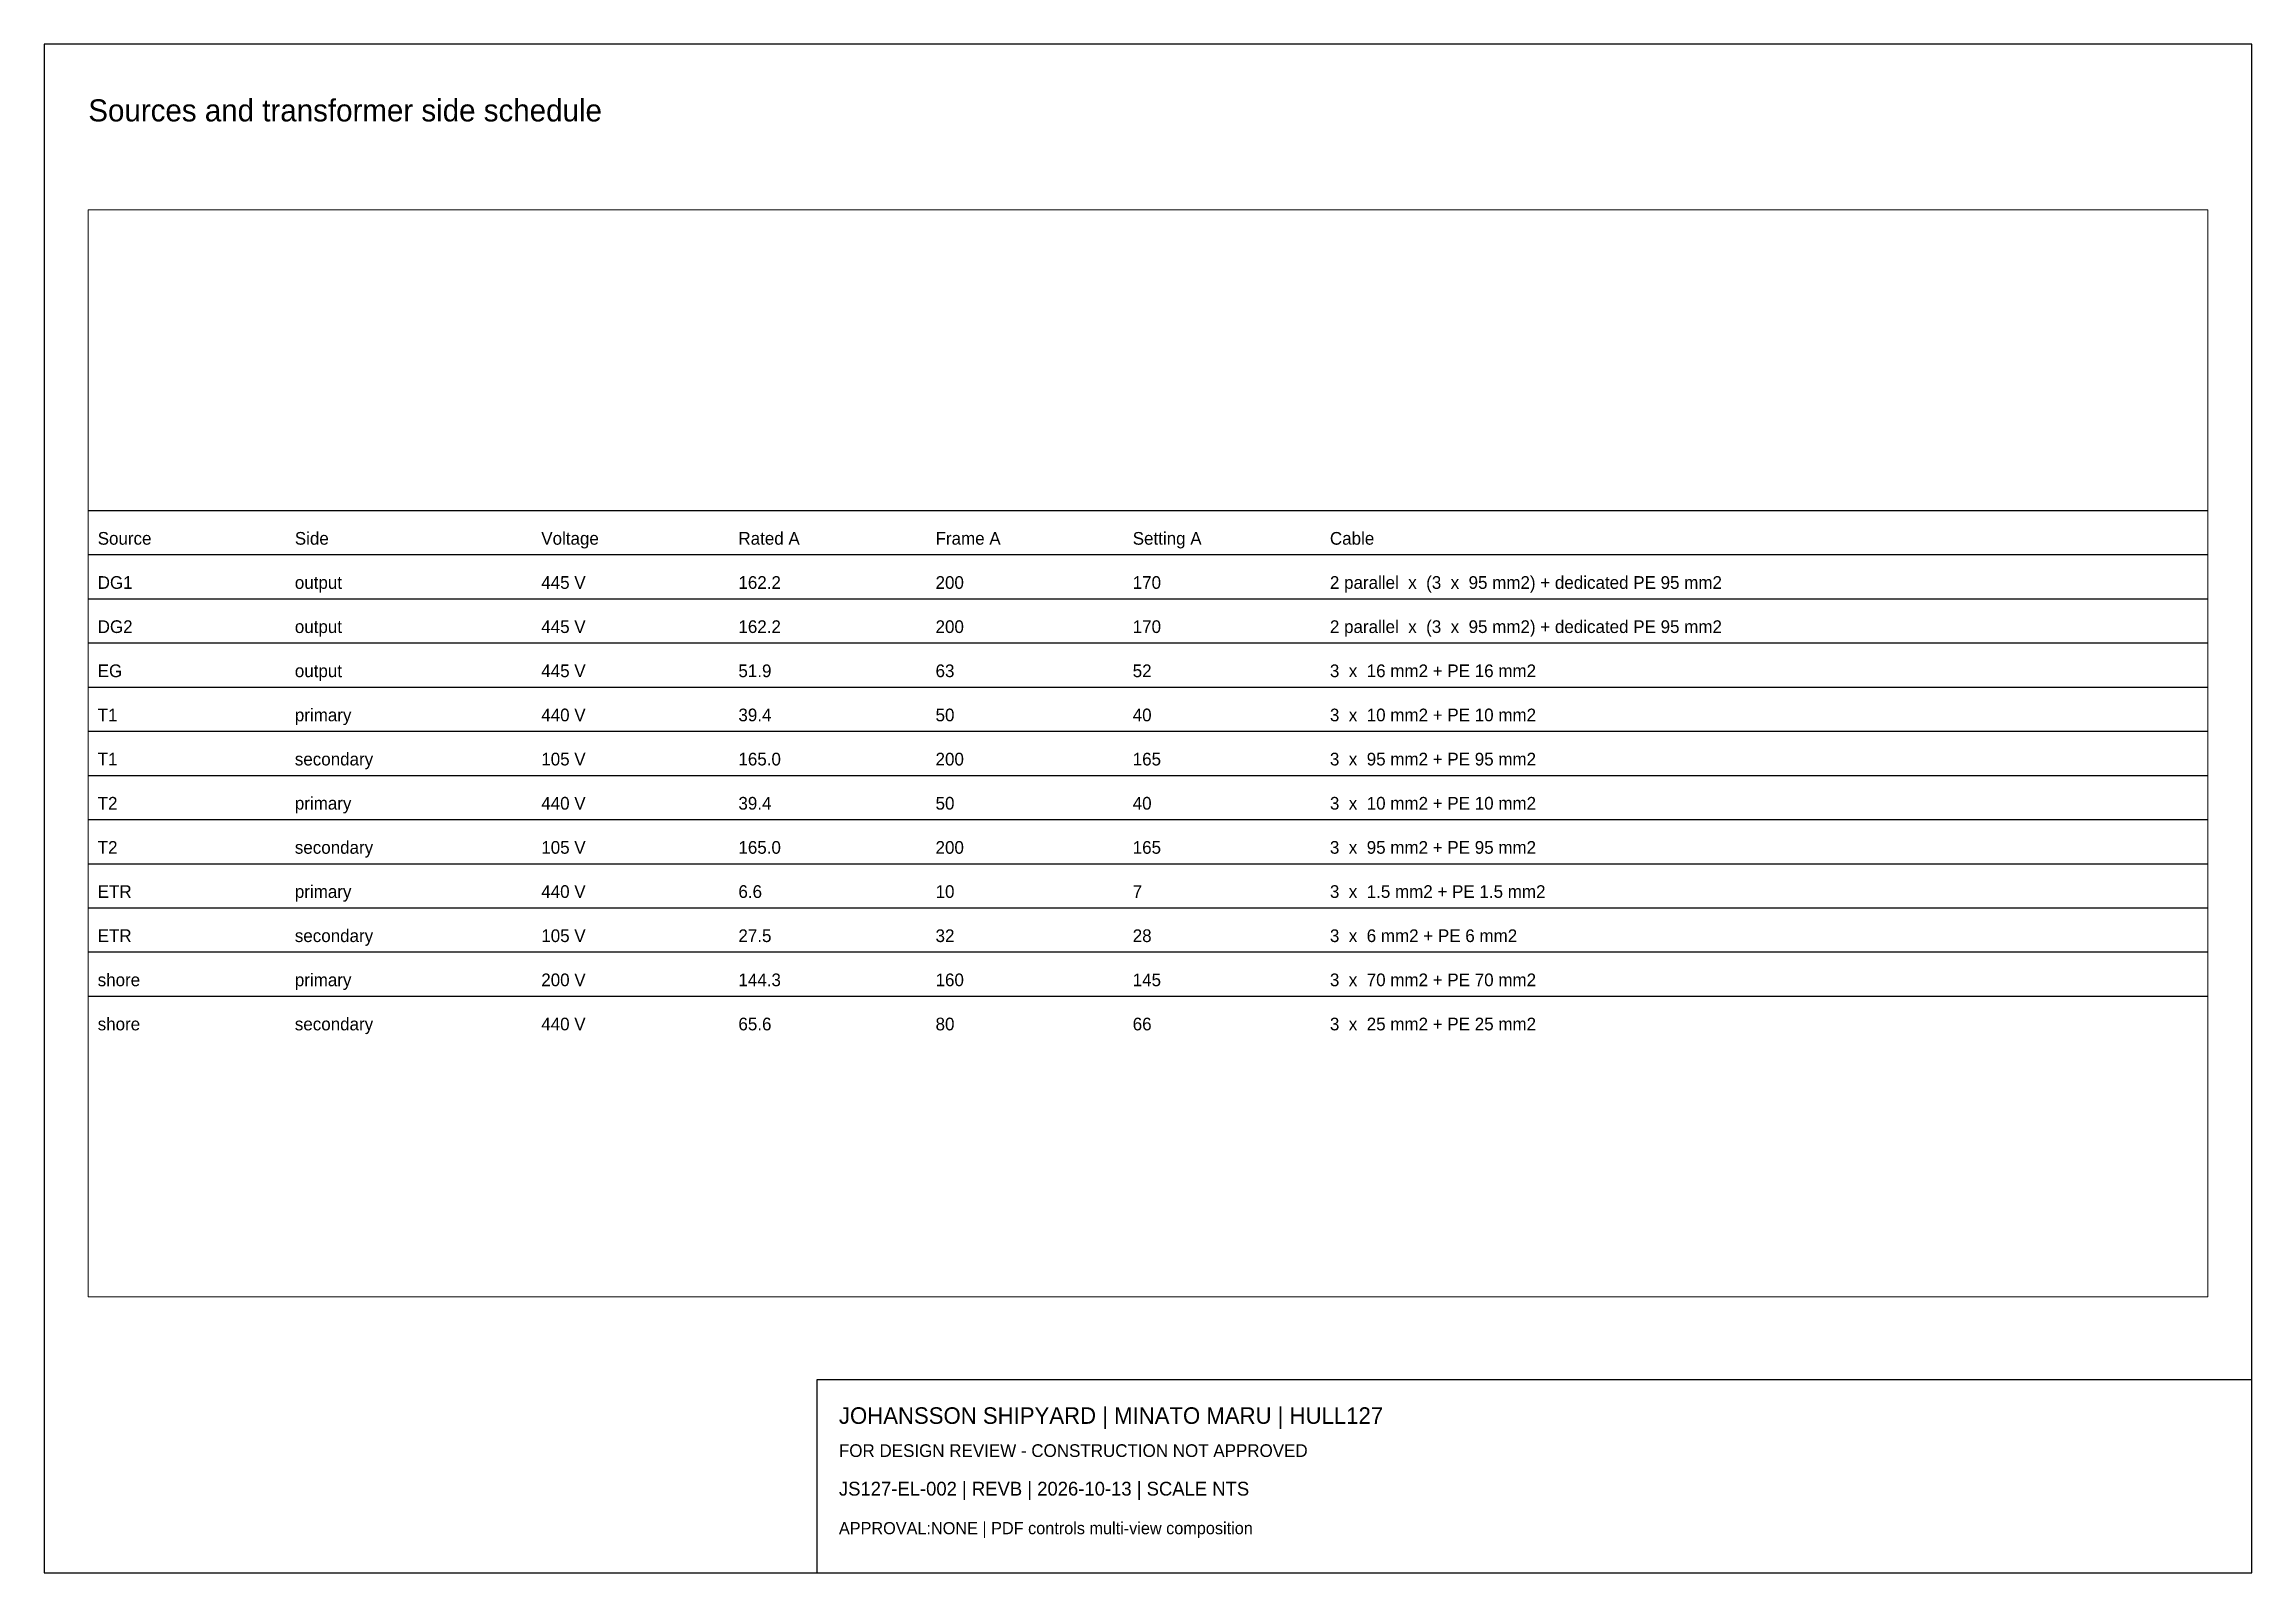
# Paper-space layout 'Layout1' of a CAD drawing. Header units: millimetres. Extents: x 10 to 410, y 10 to 287.
# The model-space entities are those that its viewports show. They can reach past a viewport. Long polylines and large blocks are cut down to what shows.
import ezdxf

# ---------------------------------------------------------------- set-up
doc = ezdxf.new("R2010")
doc.units = ezdxf.units.MM
doc.layers.add('ANNOTATION', color=7, linetype='Continuous')
doc.layers.add('GEOMETRY', color=7, linetype='Continuous')

msp = doc.modelspace()

# ---------------------------------------------------------------- linework, layer by layer
at = {"layer": 'GEOMETRY'}
for p, q in [((18, 249), (402, 249)), ((18, 241), (402, 241)), ((18, 233), (402, 233)), ((18, 225), (402, 225)), ((18, 217), (402, 217)), ((18, 209), (402, 209)), ((18, 201), (402, 201)), ((18, 193), (402, 193)), ((18, 185), (402, 185)), ((18, 177), (402, 177)), ((18, 169), (402, 169)), ((18, 161), (402, 161))]:
    msp.add_line(p, q, dxfattribs=at)

# ---------------------------------------------------------------- texts
at = {"layer": 'ANNOTATION'}
for s, p in [('Source', (19.7, 242.8)), ('Side', (55.42, 242.8)), ('Voltage', (100.07, 242.8)), ('Rated A', (135.79, 242.8)), ('Frame A', (171.51, 242.8)), ('Setting A', (207.23, 242.8)), ('Cable', (242.96, 242.8)), ('DG1', (19.7, 234.8)), ('output', (55.42, 234.8)), ('445 V', (100.07, 234.8)), ('162.2', (135.79, 234.8)), ('200', (171.51, 234.8)), ('170', (207.23, 234.8)), ('2 parallel  x  (3  x  95 mm2) + dedicated PE 95 mm2', (242.96, 234.8)), ('DG2', (19.7, 226.8)), ('output', (55.42, 226.8)), ('445 V', (100.07, 226.8)), ('162.2', (135.79, 226.8)), ('200', (171.51, 226.8)), ('170', (207.23, 226.8)), ('2 parallel  x  (3  x  95 mm2) + dedicated PE 95 mm2', (242.96, 226.8)), ('EG', (19.7, 218.8)), ('output', (55.42, 218.8)), ('445 V', (100.07, 218.8)), ('51.9', (135.79, 218.8)), ('63', (171.51, 218.8)), ('52', (207.23, 218.8)), ('3  x  16 mm2 + PE 16 mm2', (242.96, 218.8)), ('T1', (19.7, 210.8)), ('primary', (55.42, 210.8)), ('440 V', (100.07, 210.8)), ('39.4', (135.79, 210.8)), ('50', (171.51, 210.8)), ('40', (207.23, 210.8)), ('3  x  10 mm2 + PE 10 mm2', (242.96, 210.8)), ('T1', (19.7, 202.8)), ('secondary', (55.42, 202.8)), ('105 V', (100.07, 202.8)), ('165.0', (135.79, 202.8)), ('200', (171.51, 202.8)), ('165', (207.23, 202.8)), ('3  x  95 mm2 + PE 95 mm2', (242.96, 202.8)), ('T2', (19.7, 194.8)), ('primary', (55.42, 194.8)), ('440 V', (100.07, 194.8)), ('39.4', (135.79, 194.8)), ('50', (171.51, 194.8)), ('40', (207.23, 194.8)), ('3  x  10 mm2 + PE 10 mm2', (242.96, 194.8)), ('T2', (19.7, 186.8)), ('secondary', (55.42, 186.8)), ('105 V', (100.07, 186.8)), ('165.0', (135.79, 186.8)), ('200', (171.51, 186.8)), ('165', (207.23, 186.8)), ('3  x  95 mm2 + PE 95 mm2', (242.96, 186.8)), ('ETR', (19.7, 178.8)), ('primary', (55.42, 178.8)), ('440 V', (100.07, 178.8)), ('6.6', (135.79, 178.8)), ('10', (171.51, 178.8)), ('7', (207.23, 178.8)), ('3  x  1.5 mm2 + PE 1.5 mm2', (242.96, 178.8)), ('ETR', (19.7, 170.8)), ('secondary', (55.42, 170.8)), ('105 V', (100.07, 170.8)), ('27.5', (135.79, 170.8)), ('32', (171.51, 170.8)), ('28', (207.23, 170.8)), ('3  x  6 mm2 + PE 6 mm2', (242.96, 170.8)), ('shore', (19.7, 162.8)), ('primary', (55.42, 162.8)), ('200 V', (100.07, 162.8)), ('144.3', (135.79, 162.8)), ('160', (171.51, 162.8)), ('145', (207.23, 162.8)), ('3  x  70 mm2 + PE 70 mm2', (242.96, 162.8)), ('shore', (19.7, 154.8)), ('secondary', (55.42, 154.8)), ('440 V', (100.07, 154.8)), ('65.6', (135.79, 154.8)), ('80', (171.51, 154.8)), ('66', (207.23, 154.8)), ('3  x  25 mm2 + PE 25 mm2', (242.96, 154.8))]:
    msp.add_text(s, height=2.3, dxfattribs=at).set_placement(p)

psp = doc.layouts.get("Layout1")

# ---------------------------------------------------------------- linework, layer by layer
for points in [[(10, 10), (410, 10), (410, 287), (10, 287)], [(150, 10), (410, 10), (410, 45), (150, 45)]]:
    psp.add_lwpolyline(points, close=True)

# ---------------------------------------------------------------- texts
for s, height, p in [('Sources and transformer side schedule', 4, (18, 273)), ('JOHANSSON SHIPYARD | MINATO MARU | HULL127', 3, (154, 37)), ('FOR DESIGN REVIEW - CONSTRUCTION NOT APPROVED', 2.3, (154, 31)), ('JS127-EL-002 | REVB | 2026-10-13 | SCALE NTS', 2.5, (154, 24)), ('APPROVAL:NONE | PDF controls multi-view composition', 2.2, (154, 17))]:
    psp.add_text(s, height=height).set_placement(p)

# ---------------------------------------------------------------- viewports
at = {"layer": 'VIEWPORTS'}
psp.add_viewport(center=(210, 158.5), size=(384, 197), view_center_point=(210, 205), view_height=197, dxfattribs=at)

doc.saveas('drawing.dxf')
